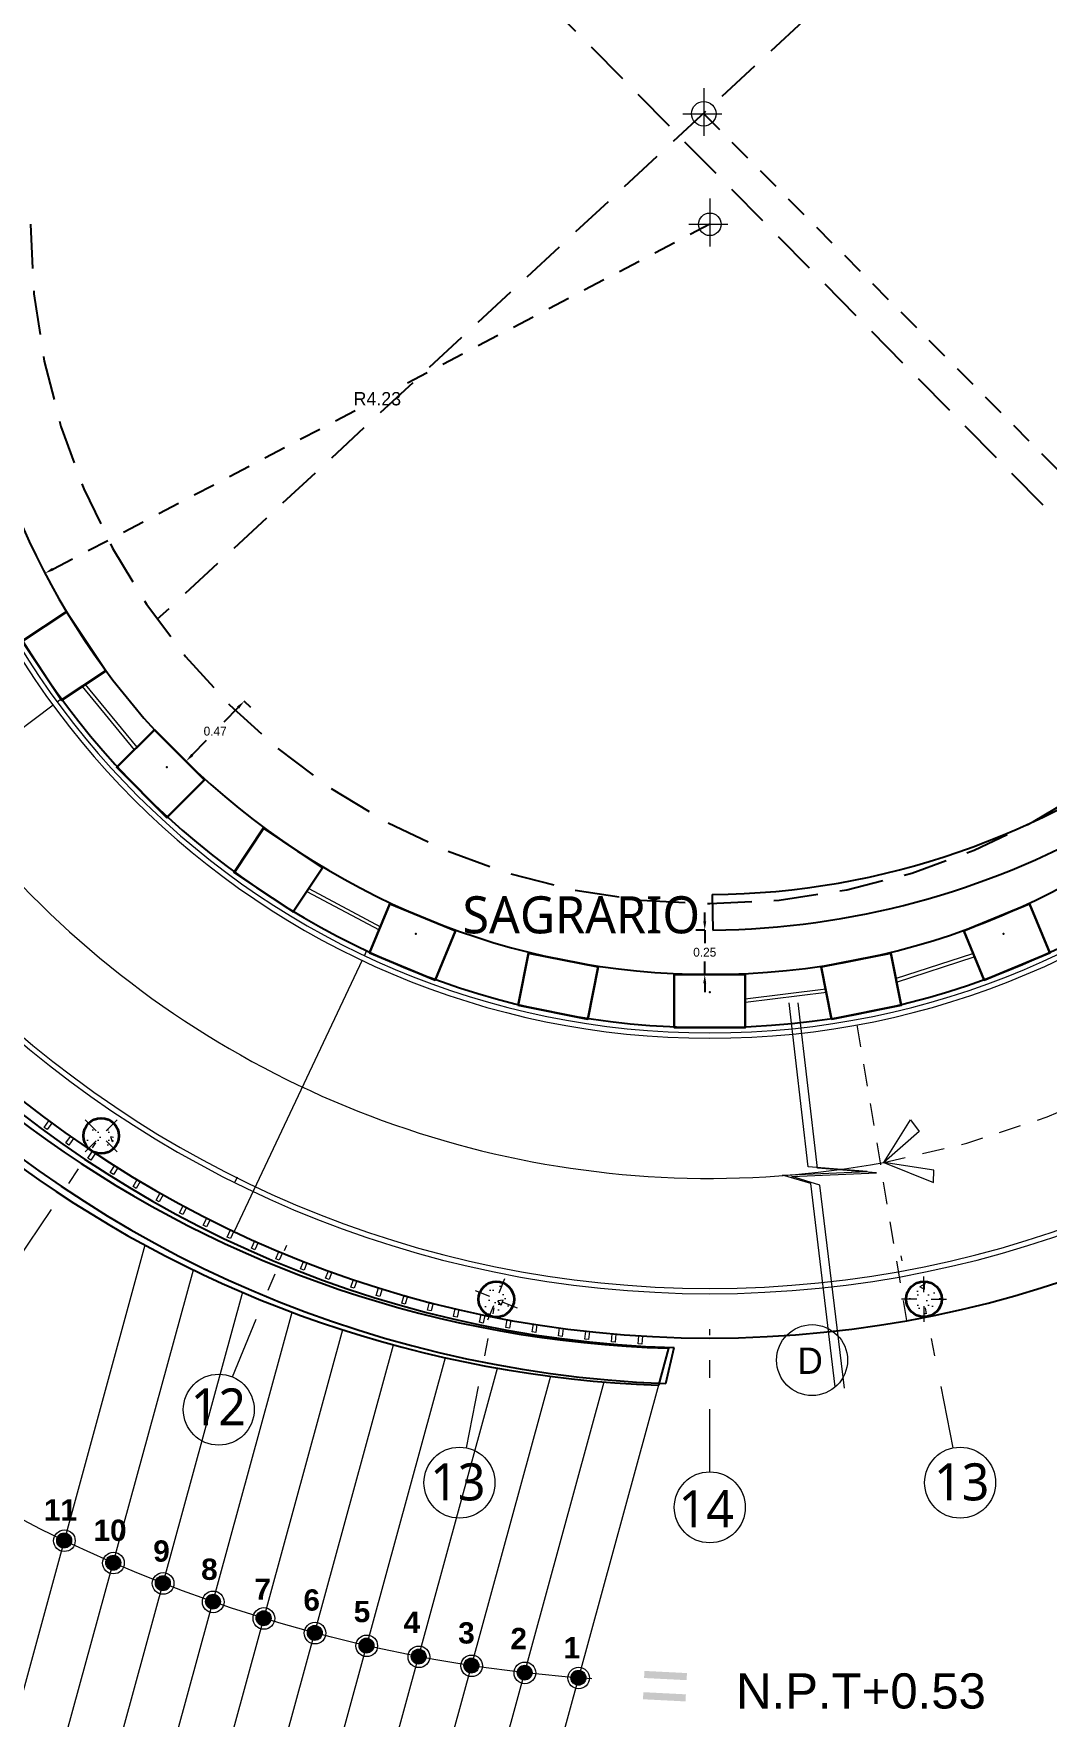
# Model space of a CAD drawing. Header units: millimetres. Extents: x 1 to 121, y 0 to 90.
# Drawn here: x 82.12 to 87.84, y 57.27 to 66.76 of the extents above; entities that cross this region are included whole.
import ezdxf

# ---------------------------------------------------------------- set-up
doc = ezdxf.new("R2010")
doc.units = ezdxf.units.MM
for name, pattern in [('CONTINUA', [0]), ('DASHED2', [0.375, 0.25, -0.125]), ('Dot & Dashed', [0.670277762413025, 0.352777767181396, -0.176388883590699, 0, -0.14111111164093]), ('HIDDEN2', [0.1875, 0.125, -0.0625])]:
    doc.linetypes.add(name, pattern=pattern)
for name, color, linetype, lineweight in [('0_Pluma_Nº__1', 253, 'Continuous', 9), ('EJES', 1, 'Continuous', 13), ('Equipamiento SR', 23, 'Continuous', 0), ('GRAFO00', 7, 'Continuous', 0), ('linea 001', 252, 'Continuous', 0), ('Proyeccciones', 1, 'DASHED2', 18), ('Structural - Bearing_Pen_No__20', 1, 'Continuous', 0), ('VENTANA', 141, 'Continuous', 0)]:
    doc.layers.add(name, color=color, linetype=linetype, lineweight=lineweight)
doc.layers.add('CELOSIA', color=40, linetype='Continuous')
doc.layers.add('TEXT', color=7, linetype='Continuous')
doc.layers.add('Structural - Bearing_Pen_No__169', color=7, linetype='Continuous', lineweight=13, true_color=0x68b353)
doc.layers.add('Structural - Bearing_Pen_No__28', color=7, linetype='Continuous', lineweight=35, true_color=0xa80f02)
doc.styles.add('01COTAS', font='GOTHIC.TTF')
doc.styles.add('Generales', font='trebuc.ttf', dxfattribs={"height": 0.1})
doc.styles.add('GENERATED_STYLE_1', font='arialbd.ttf')
doc.styles.add('SEYMAR', font='GOTHIC.TTF', dxfattribs={"height": 0.05})
doc.styles.add('TEXTO PETER - UAC', font='swisse.ttf')

# ---------------------------------------------------------------- blocks, each defined once
blk = doc.blocks.new('CC 20')
at = {"layer": 'Structural - Bearing_Pen_No__169', "linetype": 'Continuous', "lineweight": 13, "true_color": 0x68b353}
h = blk.add_hatch(dxfattribs=at)
h.set_pattern_fill('STRUCTURAL_CONCRETE', color=85, scale=0.5, style=0, pattern_type=2)
h.set_pattern_definition([(0, (2785.243095673833, 1847.384106738051), (0, 0.3117691577510656), [0.0300000011921, -0.1500000059605]), (0, (2785.333095677409, 1847.539991310553), (0, 0.3117691577510656), [0.0300000011921, -0.1500000059605]), (60.00000000000014, (2785.243095673833, 1847.384106738051), (-0.2700000107289013, 0.1558845788755322), [0.0300000011921, -0.1500000059605]), (60.00000000000014, (2785.423095680985, 1847.384106738051), (-0.2700000107289013, 0.1558845788755322), [0.0300000011921, -0.1500000059605]), (120.0000000000003, (2785.273095675025, 1847.384106738051), (0.2700000107289002, 0.1558845788755341), [0.03000000119209997, -0.1500000059604998]), (120.0000000000003, (2785.453095682177, 1847.384106738051), (0.2700000107289002, 0.1558845788755341), [0.03000000119209997, -0.1500000059604998]), (0, (2785.243095673833, 1847.414106739243), (0, 0.0600000023842), [0, -0.0600000023842, 0, -0.0900000035763]), (44.99999999999999, (2785.273095675025, 1847.414106739243), (-0.04242640855707682, 0.04242640855707686), [0, -0.04500000178815, 0, -0.07500000298025])])
h.paths.add_polyline_path([(2788.202981145824, 1849.662965080386), (2788.302981145824, 1849.762965080386), (2788.202981063535, 1849.862965080385), (2788.10385682874, 1849.776169994727)])
at = {"layer": 'Structural - Bearing_Pen_No__20', "color": 1, "linetype": 'Continuous', "lineweight": 0}
for p, q in [((2788.202981063535, 1849.802965025247), (2788.202981063535, 1849.890465025246)), ((2788.162981200963, 1849.762964998097), (2788.075481200963, 1849.762964998097)), ((2788.202981063535, 1849.722965025246), (2788.202981063535, 1849.635465025247)), ((2788.242981200963, 1849.762964998097), (2788.330481200963, 1849.762964998097))]:
    blk.add_line(p, q, dxfattribs=at)
at = {"layer": 'Structural - Bearing_Pen_No__28', "color": 14, "linetype": 'Continuous', "lineweight": 35, "true_color": 0xa80f02}
blk.add_circle((2788.202981145824, 1849.762965080386), 0.1, dxfattribs=at)
blk = doc.blocks.new('FGFGGF')
at = {"layer": 'Equipamiento SR'}
for points in [[(2.719487011970614, -13.64963874181103, -1), (2.77914735077502, -13.70877116659722, -1)], [(2.719487011970614, -13.6496387418108, -1), (2.779147350775474, -13.70877116659699, -1)], [(2.996088665578554, -13.77545625373273, -1), (3.05574900438296, -13.83458867851891, -1)], [(2.996088665578554, -13.7754562537325, -1), (3.055749004383415, -13.83458867851868, -1)], [(3.275685977991088, -13.89032523567994, -1), (3.335346316795494, -13.94945766046612, -1)], [(3.275685977991088, -13.89032523567971, -1), (3.335346316795949, -13.9494576604659, -1)], [(3.558238166025149, -13.99439474197698, -1), (3.617898504829554, -14.05352716676316, -1)], [(3.558238166025149, -13.99439474197675, -1), (3.617898504830009, -14.05352716676293, -1)], [(3.843717223188378, -14.08776713072143, -1), (3.903377561992784, -14.14689955550762, -1)], [(3.843717223188378, -14.0877671307212, -1), (3.903377561993238, -14.14689955550739, -1)], [(4.132107335276032, -14.17050019964336, -1), (4.191767674080438, -14.22963262442954, -1)], [(4.132107335276032, -14.17050019964313, -1), (4.191767674080893, -14.22963262442931, -1)], [(4.423529460670579, -14.24215187020627, -1), (4.483189799474985, -14.30128429499246, -1)], [(4.423529460670579, -14.24215187020604, -1), (4.48318979947544, -14.30128429499223, -1)], [(4.71761672583807, -14.30406299132801, -1), (4.777277064642476, -14.36319541611419, -1)], [(4.71761672583807, -14.30406299132778, -1), (4.777277064642931, -14.36319541611397, -1)], [(5.014763633509574, -14.35479173493241, -1), (5.07442397231398, -14.41392415971859, -1)], [(5.014763633509574, -14.35479173493218, -1), (5.074423972314435, -14.41392415971836, -1)], [(5.314877422348673, -14.39467712503711, -1), (5.374537761153533, -14.45380954982329, -1)], [(5.314877422349127, -14.39467712503688, -1), (5.374537761153533, -14.45380954982306, -1)], [(5.618003266842607, -14.42355405797821, -1), (5.677663605647012, -14.48268648276439, -1)], [(5.618003266843061, -14.42355405797798, -1), (5.677663605647467, -14.48268648276417, -1)]]:
    blk.add_hatch(color=256, dxfattribs=at).paths.add_polyline_path(points)
at = {"layer": 'GRAFO00'}
for points in [[(2.778905339148878, -13.64939655130956, -1), (2.719729026381629, -13.70901335984536, -1)], [(3.055506992756818, -13.77521406323126, -1), (2.996330679989569, -13.83483087176705, -1)], [(3.335104305169352, -13.89008304517847, -1), (3.275927992402103, -13.94969985371426, -1)], [(3.617656493203413, -13.99415255147551, -1), (3.558480180436163, -14.0537693600113, -1)], [(3.903135550366642, -14.08752494021996, -1), (3.843959237599393, -14.14714174875576, -1)], [(4.191525662454296, -14.17025800914189, -1), (4.132349349687047, -14.22987481767768, -1)], [(4.482947787848843, -14.2419096797048, -1), (4.423771475081594, -14.3015264882406, -1)], [(4.777035053016334, -14.30382080082654, -1), (4.717858740249085, -14.36343760936234, -1)], [(5.074181960687838, -14.35454954443094, -1), (5.015005647920589, -14.41416635296673, -1)], [(5.374295749527391, -14.39443493453564, -1), (5.315119436759687, -14.45405174307143, -1)], [(5.677421594020871, -14.42331186747674, -1), (5.618245281253621, -14.48292867601253, -1)]]:
    blk.add_hatch(color=256, dxfattribs=at).paths.add_polyline_path(points)
h = blk.add_hatch(color=256, dxfattribs=at)
h.paths.add_polyline_path([(6.25140511240761, -14.58637685090684), (6.253436036665789, -14.54642844258387), (6.013745584372373, -14.53424290624116), (6.011714661975475, -14.57419131466304)])
h.paths.add_polyline_path([(6.257497883320411, -14.46653162583902), (6.259528803857393, -14.42658321731778), (6.019838351564431, -14.41439768097507), (6.01780743102745, -14.45434608949654)])
at = {"elevation": -2.486337311843933e-10}
blk.add_lwpolyline([(0.4010177324712458, -8.500372280372403, 0.3044267813552212), (6.156230599340688, -12.59503096793537, 0.2811802429067362)], format="xyb", dxfattribs=at)
at = {"color": 4, "lineweight": 0, "elevation": -2.486337311843933e-10}
blk.add_lwpolyline([(5.723406902796341, -14.45854926734569, -0.2949562168911257), (-1.388583147472218, -9.155338673214374, -0.2949562168911257)], format="xyb", dxfattribs=at)
for points in [[(3.204905845225312, -12.01412008736224), (2.306182983432564, -15.2987712549367)], [(2.584674328041842, -15.41768232659964), (3.477628250255748, -12.15411547202916)], [(3.75417519655366, -12.28013292815899), (2.865622758998995, -15.52761324221389)], [(3.149004454322721, -15.62865106633009), (4.034461113090856, -12.39248520062915)], [(4.318426933544288, -12.49138816496747), (3.434802667017777, -15.72085700584147)], [(3.723007488066571, -15.80426727621862), (4.606038125013583, -12.57696803197109)], [(4.897283567731392, -12.64926544215314), (4.013615707896292, -15.87889360779848)], [(4.306630771786104, -15.94472340878131), (5.19217519934864, -12.70823676580176)], [(5.490748396908202, -12.75375270694644), (4.6020628277426, -16.001719590245)], [(4.899928868415941, -16.04982004747369), (5.793063125393473, -12.78559410564185)], [(6.099205941531181, -12.80344461447385), (5.200252971720715, -16.08893678053616)]]:
    blk.add_lwpolyline(points, dxfattribs=at)
at = {"elevation": -2.486337311843933e-10}
blk.add_lwpolyline([(6.156230599340688, -12.59503096793537), (6.099205941531181, -12.80344461447385)], dxfattribs=at)
for radius, start, end in [(6.539077311070852, 200.5617272193204, 268.0066102515897), (9.884999999999934, 203.5878323806601, 263.4568533059568), (10.08500000000012, 204.3345659315656, 263.2818209129596)]:
    blk.add_arc((6.326662489009323, -6.268324447317809), radius, start, end)
at = {"layer": 'EJES', "color": 1}
blk.add_circle((6.964668208286184, -12.6624125389027), 0.2000000000000114, dxfattribs=at)
at = {"layer": 'Equipamiento SR'}
for centre in [(2.749317181373044, -13.67920495420412), (2.749317181373044, -13.67920495420412), (2.749317181373499, -13.6792049542039), (2.749317181373499, -13.6792049542039), (3.025918834980985, -13.80502246612582), (3.025918834980985, -13.80502246612582), (3.025918834981439, -13.80502246612559), (3.025918834981439, -13.80502246612559), (3.305516147393519, -13.91989144807303), (3.305516147393519, -13.91989144807303), (3.305516147393973, -13.9198914480728), (3.305516147393973, -13.9198914480728), (3.588068335427579, -14.02396095437007), (3.588068335427579, -14.02396095437007), (3.588068335428034, -14.02396095436984), (3.588068335428034, -14.02396095436984), (3.873547392590808, -14.11733334311452), (3.873547392590808, -14.11733334311452), (3.873547392591263, -14.1173333431143), (3.873547392591263, -14.1173333431143), (4.161937504678463, -14.20006641203645), (4.161937504678463, -14.20006641203645), (4.161937504678917, -14.20006641203622), (4.161937504678917, -14.20006641203622), (4.45335963007301, -14.27171808259936), (4.45335963007301, -14.27171808259936), (4.453359630073464, -14.27171808259914), (4.453359630073464, -14.27171808259914), (4.7474468952405, -14.3336292037211), (4.7474468952405, -14.3336292037211), (4.747446895240955, -14.33362920372088), (4.747446895240955, -14.33362920372088), (5.044593802912004, -14.3843579473255), (5.044593802912004, -14.3843579473255), (5.044593802912459, -14.38435794732527), (5.044593802912459, -14.38435794732527), (5.344707591751558, -14.4242433374302), (5.344707591751558, -14.4242433374302), (5.344707591751558, -14.42424333742997), (5.344707591751558, -14.42424333742997), (5.647833436245037, -14.4531202703713), (5.647833436245037, -14.4531202703713), (5.647833436245492, -14.45312027037107), (5.647833436245492, -14.45312027037107)]:
    blk.add_circle(centre, 0.042, dxfattribs=at)
at = {"layer": 'GRAFO00'}
for centre, radius in [((2.750645699672077, -13.68054005068325), 0.06095094523494406), ((2.749317181373044, -13.67920495420412), 0.042), ((2.749317181373044, -13.67920495420412), 0.042), ((2.749317181373499, -13.6792049542039), 0.042), ((3.027247353280018, -13.80635756260494), 0.06095094523494406), ((3.025918834980985, -13.80502246612582), 0.042), ((3.025918834980985, -13.80502246612582), 0.042), ((3.025918834981439, -13.80502246612559), 0.042), ((3.306844665692552, -13.92122654455216), 0.06095094523494406), ((3.305516147393519, -13.91989144807303), 0.042), ((3.305516147393519, -13.91989144807303), 0.042), ((3.305516147393973, -13.9198914480728), 0.042), ((3.589396853726612, -14.02529605084919), 0.06095094523494406), ((3.588068335427579, -14.02396095437007), 0.042), ((3.588068335427579, -14.02396095437007), 0.042), ((3.588068335428034, -14.02396095436984), 0.042), ((3.874875910889841, -14.11866843959365), 0.06095094523494406), ((3.873547392590808, -14.11733334311452), 0.042), ((3.873547392590808, -14.11733334311452), 0.042), ((3.873547392591263, -14.1173333431143), 0.042), ((4.163266022977496, -14.20140150851557), 0.06095094523494406), ((4.161937504678463, -14.20006641203645), 0.042), ((4.161937504678463, -14.20006641203645), 0.042), ((4.161937504678917, -14.20006641203622), 0.042), ((4.454688148372043, -14.27305317907849), 0.06095094523494406), ((4.45335963007301, -14.27171808259936), 0.042), ((4.45335963007301, -14.27171808259936), 0.042), ((4.453359630073464, -14.27171808259914), 0.042), ((4.748775413539533, -14.33496430020023), 0.06095094523494406), ((4.7474468952405, -14.3336292037211), 0.042), ((4.7474468952405, -14.3336292037211), 0.042), ((4.747446895240955, -14.33362920372088), 0.042), ((5.045922321211037, -14.38569304380462), 0.06095094523494406), ((5.044593802912004, -14.3843579473255), 0.042), ((5.044593802912004, -14.3843579473255), 0.042), ((5.044593802912459, -14.38435794732527), 0.042), ((5.346036110050136, -14.42557843390932), 0.06095094523494406), ((5.344707591751558, -14.4242433374302), 0.042), ((5.344707591751558, -14.4242433374302), 0.042), ((5.344707591751558, -14.42424333742997), 0.042), ((5.64916195454407, -14.45445536685042), 0.06095094523494406), ((5.647833436245037, -14.4531202703713), 0.042), ((5.647833436245037, -14.4531202703713), 0.042), ((5.647833436245492, -14.45312027037107), 0.042), ((5.647833436245492, -14.45312027037107), 0.042)]:
    blk.add_circle(centre, radius, dxfattribs=at)
at = {"char_height": 0.12, "width": 0.2061773425264457, "attachment_point": 7, "rotation": 359.9999995597729, "style": 'GENERATED_STYLE_1'}
for s, insert in [('11', (2.635224233170447, -13.56662202663574)), ('10', (2.914735667002333, -13.68326917413424)), ('9', (3.251189186109059, -13.80030833603155)), ('8', (3.521390147270722, -13.90298566265437)), ('7', (3.821144831516449, -14.0135585898297)), ('6', (4.097782309492231, -14.07635627283003)), ('5', (4.381485875416729, -14.14136962041312)), ('4', (4.662648227425962, -14.20023765570818)), ('3', (4.970265242441201, -14.2619378912118)), ('2', (5.264796117099195, -14.29180618380133)), ('1', (5.563619264959925, -14.34395945916026))]:
    blk.add_mtext(s, dxfattribs=dict(at, insert=insert))
at = {"layer": 'TEXT', "color": 7, "style": 'TEXTO PETER - UAC'}
blk.add_text('N.P.T+0.53', height=0.1982076501810156, dxfattribs=at).set_placement((6.536419437650693, -14.62626290391495))
at = {"layer": 'TEXT', "insert": (6.953514189252473, -12.66582348080578), "char_height": 0.1484379263495198, "width": 0.2708191956776553, "attachment_point": 5, "style": 'SEYMAR'}
blk.add_mtext('{\\fBankGothic Lt BT|b0|i0|c0|p34;D}', dxfattribs=at)

msp = doc.modelspace()

# ---------------------------------------------------------------- linework, layer by layer
at = {"color": 1, "linetype": 'DASHED2'}
for p, q in [((82.1051812641509, 69.89087922896957), (88.7772201228859, 63.12449772946556)), ((89.76111207706944, 69.89087922896945), (82.81924595788067, 63.46021951781333))]:
    msp.add_line(p, q, dxfattribs=at)
at = {"color": 9, "linetype": 'HIDDEN2'}
for p, q in [((85.8990689184882, 66.30976436151214), (88.23175811487665, 63.96330342691198)), ((85.9331466706103, 65.68663850450619), (84.18201460460118, 64.7674319596292)), ((82.22983530212515, 63.74269143523291), (83.93669603938129, 64.63865901605341))]:
    msp.add_line(p, q, dxfattribs=at)
at = {"color": 9}
for p, q in [((83.27449857299771, 62.96299925822386), (83.19500380727911, 62.88081927898153)), ((83.30762722573711, 63.00051811987674), (83.34519950035676, 62.96417351142171)), ((83.01634341155244, 62.69612400402204), (83.09583817727105, 62.77830398326434)), ((82.97994539013065, 62.66176768511803), (83.0175176647503, 62.625423076663)), ((85.90474543914897, 61.75816072912929), (85.90476638309937, 61.8081607247428)), ((85.90472449519855, 61.70816073351578), (85.85472449958505, 61.70818167746619)), ((85.90472449519855, 61.70816073351578), (85.90469371580686, 61.63468035279337)), ((85.904619994906, 61.45868467635379), (85.9046507742977, 61.53216505707618)), ((85.904619994906, 61.45868467635379), (85.8546199992925, 61.4587056203042)), ((85.9045990509556, 61.40868468074029), (85.9045781070052, 61.35868468512677))]:
    msp.add_line(p, q, dxfattribs=at)
msp.add_line((85.94725372000153, 61.90813001921489), (85.94944299384193, 61.70814200187377))
at = {"lineweight": -3}
msp.add_line((85.6849487639149, 59.15227320409073), (85.73144823020178, 59.35451562428847), dxfattribs=at)
at = {"color": 3, "lineweight": 30}
for points in [[(82.52931318176921, 63.17064174564438), (82.27984612052546, 63.00400985987694), (82.05767027283552, 63.33663260820196), (82.30713733407926, 63.50326449396938), (82.52931318176921, 63.17064174564438)], [(83.08539953376845, 62.55508004984365), (82.873223075236, 62.34299244896931), (82.59043960740352, 62.62589439367926), (82.80261606593596, 62.83798199455358), (83.08539953376845, 62.55508004984365)], [(83.75086503992374, 62.05979842053125), (83.58412867225968, 61.81040117977226), (83.25159901791433, 62.03271633665767), (83.41833538557837, 62.28211357741665), (83.75086503992374, 62.05979842053125)], [(84.50014982757588, 61.70382013578628), (84.38525772993862, 61.42669235677357), (84.01575402458832, 61.57988182028993), (84.13064612222557, 61.85700959930261), (84.50014982757588, 61.70382013578628)], [(87.73534066159964, 61.85670130799749), (87.85000055292096, 61.57947737446687), (87.48036864154679, 61.42659751937175), (87.36570875022547, 61.70382145290235), (87.73534066159964, 61.85670130799749)], [(85.30447460827081, 61.5008179698448), (85.24583967262544, 61.20660385678788), (84.85355418854952, 61.28478377098172), (84.9121891241949, 61.57899788403861), (85.30447460827081, 61.5008179698448)], [(86.95374341809568, 61.57875530395374), (87.01213185295478, 61.28449217225915), (86.6197810106953, 61.20664092578033), (86.56139257583621, 61.50090405747491), (86.95374341809568, 61.57875530395374)], [(86.13294606179724, 61.45858903534898), (86.13282039809478, 61.15858906166791), (85.73282043318667, 61.15875661327121), (85.73294609688914, 61.45875658695225), (86.13294606179724, 61.45858903534898)]]:
    msp.add_lwpolyline(points, dxfattribs=at)
for centre, radius, start, end in [((85.93314667061026, 65.68663850450619), 6.539077311070855, 180.0000000000358, 267.8247528479862), ((85.9265211349047, 65.68396261510546), 6.332452340737464, 179.9757886573492, 268.2347087620106), ((85.93314667061026, 65.68663850450619), 6.278, 180, 0), ((85.93314667061026, 65.68663850450619), 4.527965406460388, 270.0000000000032, 0), ((85.93314667061026, 65.68663850450618), 4.228132754968769, 270.0000000000064, 1.925724771763167e-13), ((85.93314667061024, 65.68663850450613), 4.527965406460374, 182.5514664938165, 270.0000000000032), ((85.93314667061031, 65.68663850450619), 4.232516622810645, 182.6573022699202, 222.3601683094529), ((85.89906891848821, 66.30976436151215), 4.401898074511424, 270.627193282057, 343.454590870361), ((85.89906891848823, 66.3097643615121), 4.601898074511336, 270.627193282057, 327.9409384156932), ((85.93314667061023, 65.68663850450619), 4.228132754968783, 225.4977716486802, 270.0000000000067)]:
    msp.add_arc(centre, radius, start, end)
at = {"color": 1, "linetype": 'DASHED2'}
msp.add_arc((85.93314667061026, 65.68663850450619), 3.829271360592147, 180, 0, dxfattribs=at)
for p in [(82.87281298296132, 62.62630481685724), (84.27690601370863, 61.68811984806055), (87.58938732751187, 61.68811984806055), (85.93314667061026, 61.35867309804584)]:
    msp.add_point(p)
at = {"color": 9, "linetype": 'HIDDEN2'}
msp.add_solid([(82.22596214144906, 63.75006999002511), (82.23370846280126, 63.73531288044071), (82.18556397337193, 63.7194524711763)], dxfattribs=at)
at = {"color": 9}
for points in [[(83.26850897461799, 62.96879314773729), (83.28048817137746, 62.95720536871043), (83.3092619100783, 62.9989368485023)], [(83.01035381317271, 62.70191789353547), (83.02233300993218, 62.69033011450861), (82.98158007447185, 62.66018641374359)], [(85.8964121065467, 61.75816421978769), (85.91307877175123, 61.75815723847089), (85.90472449519855, 61.70816073351578)], [(85.89626571835333, 61.40868817139869), (85.91293238355786, 61.40868119008189), (85.904619994906, 61.45868467635379)]]:
    msp.add_solid(points, dxfattribs=at)
at = {"layer": 'CELOSIA', "linetype": 'Continuous', "lineweight": 5}
for points in [[(82.22507540530587, 60.62074247533774), (82.19813448611085, 60.58400658063359), (82.18151692695646, 60.5961933620364), (82.20845784615149, 60.63292925674055)], [(82.34669364198582, 60.53392565005844), (82.32063466519988, 60.496558969504), (82.30373176874078, 60.50834680240503), (82.32979074552672, 60.54571348295946)], [(82.47034366238755, 60.45002792005706), (82.44518139084306, 60.41205162248201), (82.42800273284384, 60.42343382888303), (82.45316500438832, 60.46141012645808)], [(82.59595541677201, 60.36909681475647), (82.5717041053033, 60.3305324143484), (82.55425941775191, 60.34150254604513), (82.57851072922062, 60.38006694645321)], [(82.72345774404614, 60.29117818293841), (82.7001311314139, 60.25204752705466), (82.68243029700834, 60.26259936928986), (82.70575690964058, 60.30173002517361)], [(82.8527784120767, 60.21631616676959), (82.83038971318474, 60.17664142356043), (82.81244275973438, 60.18676899854458), (82.83483145862634, 60.22644374175373)], [(82.98384415861095, 60.14455317679467), (82.96240605701976, 60.10435682264465), (82.94422315176435, 60.11405439294252), (82.96566125335553, 60.15425074709254)], [(83.11658073278092, 60.07592986790953), (83.09610537352225, 60.03523467470423), (83.07769681737209, 60.04449674648519), (83.09817217663075, 60.08519193969048)], [(83.25091293716771, 60.01048511633001), (83.23141191986417, 59.96931413855544), (83.21278814156442, 59.97813546470582), (83.23228915886796, 60.01930644248039)], [(83.38676467040213, 59.94825599756777), (83.36824904269582, 59.90663255924957), (83.3494205929185, 59.91500814234527), (83.36793622062481, 59.95663158066347)], [(83.52405897027721, 59.88927776542629), (83.50653922157109, 59.84722544691635), (83.48751676693793, 59.85515054205389), (83.50503651564405, 59.89720286056383)], [(83.66271805734868, 59.8335838320293), (83.64620411286411, 59.79112645664706), (83.62699842990372, 59.79859657413171), (83.6435123743883, 59.84105394951395)], [(83.80266337899816, 59.78120574889186), (83.78716459415213, 59.73836736942806), (83.76778656319492, 59.74537827731729), (83.78328534804095, 59.78821665678109)], [(83.94381565393458, 59.73217318904643), (83.9293408090397, 59.68897807413681), (83.90980140805404, 59.69552580063775), (83.92427625294891, 59.73872091554738)], [(84.0860949171083, 59.68651393023222), (84.07265221239861, 59.64298655060886), (84.0529625107716, 59.64906738632843), (84.06640521548128, 59.69259476595179)], [(84.22942056501257, 59.64425383915876), (84.21701761599802, 59.60041885378715), (84.19718876826447, 59.60602935383343), (84.20959171727903, 59.64986433920504)], [(84.3737114013468, 59.605416856852), (84.3623552344988, 59.56129909896124), (84.34239847402209, 59.56643608489509), (84.35375464087008, 59.61055384278585)], [(84.51888568301543, 59.57002498509138), (84.50858273178646, 59.52564944810577), (84.48850936439457, 59.53031000974147), (84.49881231562354, 59.57468554672707)], [(84.66486116643688, 59.53809827394541), (84.65561726761565, 59.49349009732531), (84.63543866519632, 59.49767159437921), (84.64468256401754, 59.54227977099931)], [(84.81155515413575, 59.50965481041302), (84.80337554454066, 59.46483926541288), (84.78310313859892, 59.46853932899919), (84.791282748194, 59.51335487399933)], [(84.95888454159243, 59.48471070817687), (84.95177385510476, 59.43971318352871), (84.93141913028688, 59.44292971750149), (84.93852981677455, 59.48792724214965)], [(85.10676586432292, 59.46328009847488), (85.10072812926173, 59.41812608600514), (85.08030261684895, 59.4208572681458), (85.08634035191015, 59.46601128061554)], [(85.25511534516308, 59.44537512209448), (85.25015398200304, 59.40009020228246), (85.22966925337896, 59.40233448533208), (85.234630616539, 59.44761940514411)], [(85.4038489417295, 59.43100592249478), (85.39996676116321, 59.38561574998091), (85.37943442125831, 59.38737186251682), (85.3833166018246, 59.43276203503068)], [(85.5528823940311, 59.42018064006008), (85.55008159537671, 59.37471092911219), (85.52951327609405, 59.37597787626818), (85.53231407474844, 59.42144758721607)]]:
    msp.add_lwpolyline(points, close=True, dxfattribs=at)
at = {"layer": 'EJES', "linetype": 'Dot & Dashed'}
for points in [[(82.02633328307476, 59.83967907503946), (82.47308442894396, 60.50828941442727)], [(83.24208680474571, 59.18984527913806), (83.54981434620272, 59.93276528324385)], [(84.56125624789848, 58.78967960344495), (84.71813438810065, 59.57835927314516)], [(87.30503709336328, 58.78967960345315), (87.14815895315643, 59.57835927315242)], [(85.93314667063129, 58.65456019046159), (85.9331466706289, 59.45869100834616)]]:
    msp.add_lwpolyline(points, dxfattribs=at)
at = {"layer": 'EJES', "color": 1}
for centre in [(83.16555011884195, 59.00506922913453), (84.52223818405258, 58.59352240386315), (87.34405515832633, 58.59352240386315), (85.9331466711896, 58.45456004695617)]:
    msp.add_circle(centre, 0.2000000000000114, dxfattribs=at)
at = {"layer": 'Equipamiento SR'}
for p, q in [((86.48692816021477, 60.37402346830814), (86.38018935178816, 61.29902501541707)), ((86.53923748318172, 60.36569312234033), (86.43165290222757, 61.29802415820902)), ((86.81950612500053, 60.34784586405195), (86.48692816021477, 60.37402346830814)), ((86.87181544796748, 60.33951551808505), (86.53923748318172, 60.36569312234033)), ((86.3430606691672, 60.327278713943), (86.81950612500053, 60.34784586405195)), ((86.50169946159232, 60.27900063410826), (86.3430606691672, 60.327278713943)), ((86.39536999213416, 60.31894836797565), (86.87181544796748, 60.33951551808505)), ((86.55400878455927, 60.27067028814091), (86.39536999213416, 60.31894836797565)), ((86.63942126598565, 59.13363089012987), (86.50169946159232, 60.27900063410826)), ((86.69173058895261, 59.12530054416251), (86.55400878455927, 60.27067028814091))]:
    msp.add_line(p, q, dxfattribs=at)
at = {"layer": 'linea 001', "linetype": 'HIDDEN2'}
msp.add_line((86.76161691292175, 61.17409336584191), (87.04224765946543, 59.50733418733583), dxfattribs=at)
at = {"layer": 'linea 001'}
for p, q in [((86.91323352024108, 60.39873342494545), (87.06478398590016, 60.63878235055901)), ((87.11231523051799, 60.57246167829308), (86.91323352024108, 60.39873342494545)), ((87.06478398590016, 60.63878235055901), (87.11231523051799, 60.57246167829308)), ((86.91323352024108, 60.39873342494545), (87.19455185760488, 60.28513514816214)), ((87.19592096337483, 60.3546100073751), (86.91323352024108, 60.39873342494545)), ((83.26932780225201, 60.31467310542379), (83.25693789347399, 60.28735112864637)), ((87.19455185760488, 60.28513514816214), (87.19592096337483, 60.3546100073751)), ((87.00907614575065, 59.87281306820393), (87.01483337898783, 59.84337061572636))]:
    msp.add_line(p, q, dxfattribs=at)
for radius in [6.027965406460183, 5.997965406460466, 4.587965406460392, 4.55796540646039]:
    msp.add_arc((85.93314667061026, 65.68663850450619), radius, 180, 0, dxfattribs=at)
at = {"layer": 'linea 001', "linetype": 'HIDDEN2'}
msp.add_arc((85.93314667061026, 65.68663850450619), 5.377965406460437, 280.5003547340531, 0, dxfattribs=at)
at = {"layer": 'Proyeccciones', "linetype": 'CONTINUA', "lineweight": 9, "ltscale": 0.4}
for p, q in [((82.23161976929991, 62.97589595499082), (80.8820012432058, 61.95847355761728)), ((83.97362892336389, 61.53817893870306), (83.25181598753878, 60.01004183325861))]:
    msp.add_line(p, q, dxfattribs=at)
at = {"layer": 'Proyeccciones', "linetype": 'DASHED2', "lineweight": 9, "ltscale": 0.4}
for p, q in [((82.27951052085082, 63.01205188088139), (82.25556512810952, 62.99397390512743)), ((83.9984117695451, 61.59282957092094), (83.9860203364741, 61.56550423280342))]:
    msp.add_line(p, q, dxfattribs=at)
at = {"layer": 'Proyeccciones', "linetype": 'CONTINUA', "lineweight": 9, "ltscale": 0.4}
msp.add_arc((85.93314667061026, 65.68663850450619), 5.377965406460437, 180, 280.5003547340531, dxfattribs=at)
at = {"layer": 'VENTANA'}
for p, q in [((85.89906891848821, 66.45498180173988), (85.89906891848821, 66.18478968748636)), ((85.78034856013433, 66.30976436151215), (86.00023425192373, 66.30976436151215)), ((85.93314667061026, 65.83185594473392), (85.93314667061026, 65.5616638304804)), ((85.81442631225637, 65.68663850450619), (86.03431200404579, 65.68663850450619)), ((82.39630265622868, 63.08179717198712), (82.68926237630752, 62.72467577646594)), ((82.41293745168039, 63.09290840776171), (82.70420592753915, 62.73961306946811)), ((83.66191079258726, 61.92674440148127), (84.0692836670437, 61.70899906359986)), ((83.6730806232271, 61.94345176401023), (84.07697996337598, 61.72756306889741)), ((86.98036816060423, 61.43531565824187), (87.4159015056444, 61.57686849256202)), ((86.984664342151, 61.41568215692931), (87.42394341913922, 61.55845239280989)), ((86.13288856508775, 61.32132576047285), (86.58735888465401, 61.37774586486221)), ((86.13338483689303, 61.30123384010749), (86.59176375270071, 61.35813917620173))]:
    msp.add_line(p, q, dxfattribs=at)
for centre, radius in [((85.89906891848821, 66.30976436151215), 0.06909440139697091), ((85.93314667061026, 65.68663850450619), 0.0634453461522107)]:
    msp.add_circle(centre, radius, dxfattribs=at)

# ---------------------------------------------------------------- block references
at = {"color": 5}
msp.add_blockref('FGFGGF', (79.54484364052189, 71.9467858146445), dxfattribs=at)
for p, rotation in [((-581.0748915291421, -3218.98840352977), 45.00000000000001), ((726.6887914469721, -3224.210329254999), 67.49999999999996), ((1936.903235970269, -2728.575264629122), 89.99999999999991)]:
    msp.add_blockref('CC 20', p, dxfattribs=dict(rotation=rotation))

# ---------------------------------------------------------------- texts
at = {"color": 7, "linetype": 'HIDDEN2', "insert": (84.05935532199106, 64.70304548784131), "char_height": 0.07500000000000001, "attachment_point": 5, "style": '01COTAS'}
msp.add_mtext('\\A1;R4.23', dxfattribs=at)
at = {"color": 7, "char_height": 0.05, "attachment_point": 5, "style": '01COTAS'}
for s, insert in [('\\A1;0.47', (83.14542099227509, 62.82956163112294)), ('\\A1;0.25', (85.90467224505227, 61.58342270493478))]:
    msp.add_mtext(s, dxfattribs=dict(at, insert=insert))
at = {"layer": '0_Pluma_Nº__1', "style": 'Generales'}
msp.add_text('SAGRARIO', height=0.2089997690400119, rotation=359.9999999999999, dxfattribs=at).set_placement((84.53949334955473, 61.68991951527408))
at = {"layer": 'EJES', "color": 0, "style": 'Generales'}
for s, p in [('12', (83.00754899977466, 58.91595903648448)), ('13', (84.35735189124408, 58.49358406570389)), ('14', (85.7570488783309, 58.3414997065188))]:
    msp.add_text(s, height=0.2089997690400119, rotation=359.9999999999999, dxfattribs=at).set_placement(p)
msp.add_text('13', height=0.2089997690400119, dxfattribs=at).set_placement((87.19720105488999, 58.49358406570389))

doc.saveas('drawing.dxf')
